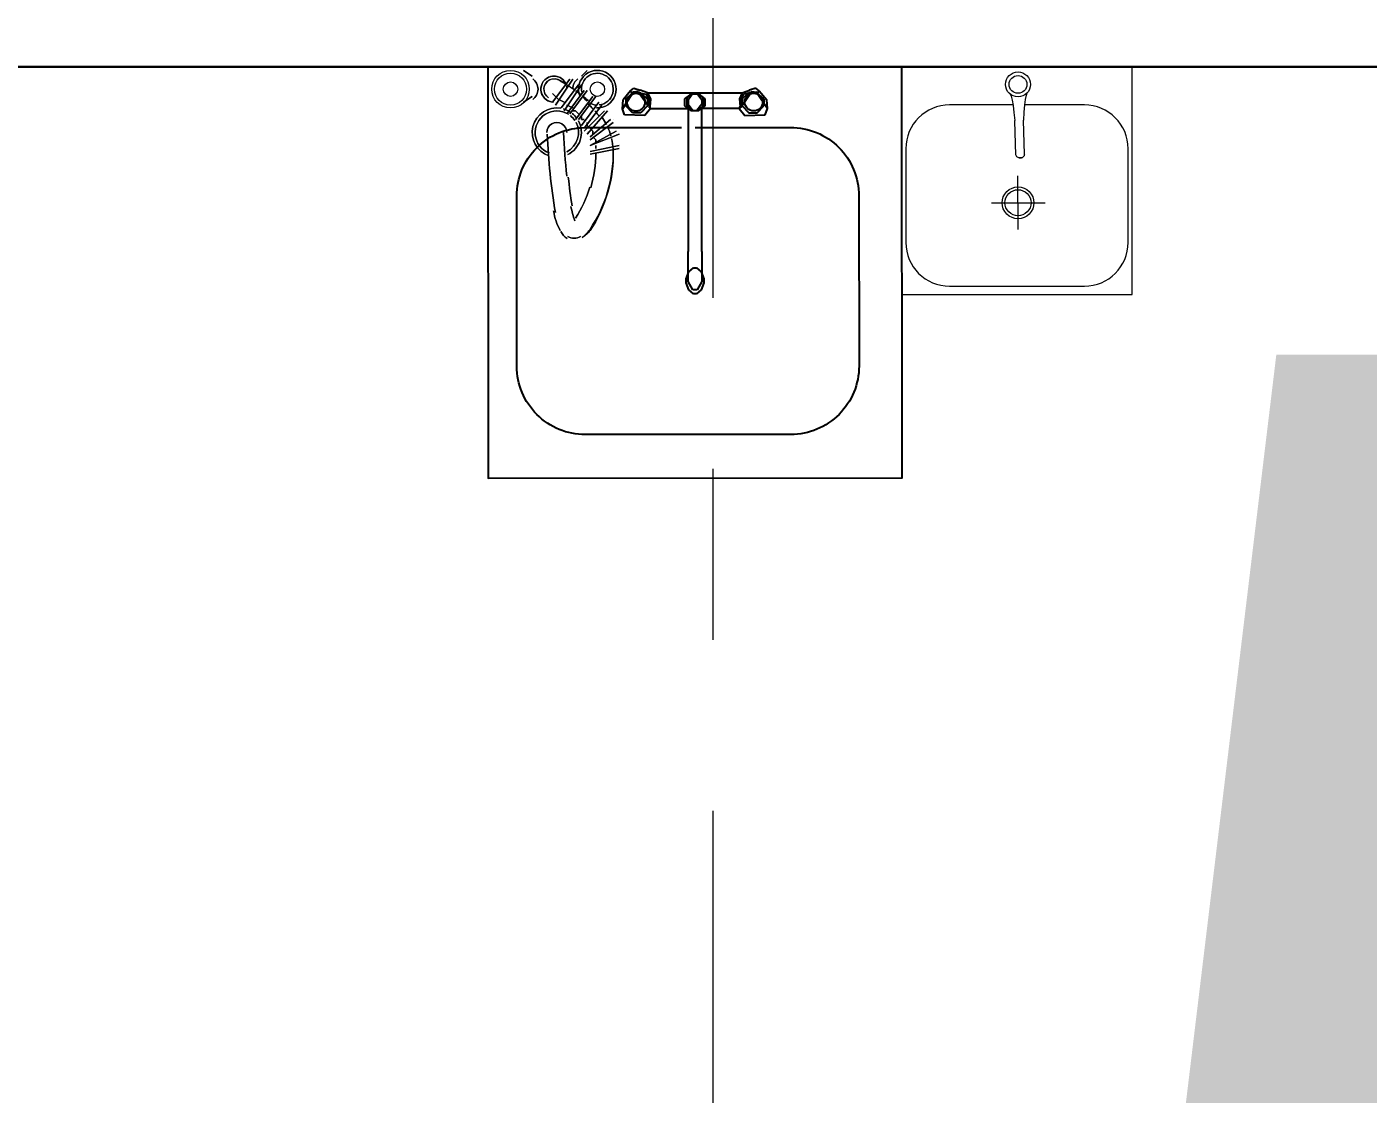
# Model space of a CAD drawing. Header units: millimetres. Extents: x -9096648 to 8741128, y -70248 to 735163.
# Drawn here: x -216237 to -214276, y 107949 to 109509 of the extents above; entities that cross this region are included whole.
import ezdxf
from ezdxf.enums import TextEntityAlignment as Align

# ---------------------------------------------------------------- set-up
doc = ezdxf.new("R2018")
doc.units = ezdxf.units.MM
doc.linetypes.add('CENTER', pattern=[2, 1.25, -0.25, 0.25, -0.25])
for name, color, linetype, lineweight in [('АР_Маркер экспликации', 239, 'Continuous', 13), ('АР_Номер помещения', 1, 'Continuous', 25), ('АР_Оси', 193, 'Continuous', 9), ('АР_Перегородки газоблок', 165, 'Continuous', 30), ('АР_Помещения_площадь', 19, 'Continuous', 9), ('ТХ_пищеблок', 30, 'Continuous', 20)]:
    doc.layers.add(name, color=color, linetype=linetype, lineweight=lineweight)
doc.layers.add('АР_Названия помещений', color=124, linetype='Continuous', lineweight=5, plot=False)
doc.styles.add('ISOCPEUR', font='isocpeui.ttf', dxfattribs={"height": 250})
doc.styles.get("Standard").update_dxf_attribs({"font": 'arial.ttf'})

# ---------------------------------------------------------------- blocks, each defined once
blk = doc.blocks.new('*U2306')
at = {"color": 8, "style": 'ISOCPEUR', "flags": 1}
blk.add_attdef('КАТЕГОРИЯ', (-499.2, -2092.2), '', height=250, dxfattribs=at)
at = {"layer": 'АР_Номер помещения', "color": 8, "style": 'ISOCPEUR'}
blk.add_attdef('НОМЕР_ПОМЕЩЕНИЯ', text='', height=300, dxfattribs=at).set_placement((3509.9, -2299.4), align=Align.MIDDLE_CENTER)
at = {"layer": 'АР_Помещения_площадь', "color": 8, "lineweight": 30, "flags": 104}
blk.add_attdef('ИМЯ_ПОМЕЩЕНИЯ', text='', height=100, dxfattribs=at).set_placement((157.6, 1217.1), align=Align.MIDDLE_CENTER)
at = {"layer": 'АР_Помещения_площадь', "color": 8, "style": 'ISOCPEUR'}
blk.add_attdef('ПЛОЩАДЬ_ПОМЕЩЕНИЯ', text='', height=200, dxfattribs=at).set_placement((4056.6, -3701.8), align=Align.MIDDLE_RIGHT)

msp = doc.modelspace()

# ---------------------------------------------------------------- linework, layer by layer
at = {"layer": 'АР_Оси', "color": 8, "linetype": 'CENTER', "ltscale": 1000}
msp.add_line((-215233.92, 134363.15), (-215233.92, 78630.8), dxfattribs=at)
at = {"layer": 'АР_Перегородки газоблок', "color": 8, "ltscale": 100}
msp.add_lwpolyline([(-217983.92, 109450.58), (-212153.92, 109450.58)], dxfattribs=at)
at = {"layer": 'ТХ_пищеблок', "color": 8}
for p, q in [((-214957.5, 109450.05), (-214957.5, 109118.05)), ((-214620.5, 109450.05), (-214957.5, 109450.05)), ((-214620.5, 109118.05), (-214620.5, 109450.05)), ((-214799.05, 109411.05), (-214797.52, 109407.74)), ((-214799.05, 109411.05), (-214797.52, 109407.74)), ((-214797.55, 109407.88), (-214796.09, 109402.01)), ((-214796.09, 109402.01), (-214794.74, 109394.07)), ((-214776.88, 109403.17), (-214777.78, 109395.16)), ((-214775.76, 109409.11), (-214776.88, 109403.17)), ((-214774.45, 109412.36), (-214775.78, 109408.97)), ((-214794.91, 109395.05), (-214887.5, 109395.05)), ((-214794.75, 109394.14), (-214793.45, 109383.82)), ((-214793.45, 109383.82), (-214792.24, 109372.47)), ((-214778.76, 109384.24), (-214779.32, 109372.83)), ((-214777.77, 109395.23), (-214778.76, 109384.24)), ((-214690.5, 109395.05), (-214777.79, 109395.05)), ((-214792.12, 109371.47), (-214792.24, 109372.46)), ((-214792.12, 109371.47), (-214792.24, 109372.46)), ((-214792.1, 109371.41), (-214792.12, 109371.47)), ((-214790.69, 109322.08), (-214792.12, 109371.47)), ((-214777.99, 109322.45), (-214779.32, 109372.83)), ((-214777.99, 109322.45), (-214779.32, 109372.83)), ((-214951.5, 109331.05), (-214951.5, 109194.05)), ((-214790.38, 109321.13), (-214790.69, 109322.08)), ((-214790.38, 109321.13), (-214790.69, 109322.08)), ((-214789.88, 109320.24), (-214790.38, 109321.13)), ((-214789.88, 109320.24), (-214790.38, 109321.13)), ((-214789.18, 109319.4), (-214789.88, 109320.24)), ((-214788.37, 109318.72), (-214789.18, 109319.4)), ((-214788.37, 109318.72), (-214789.18, 109319.4)), ((-214787.44, 109318.18), (-214788.37, 109318.72)), ((-214787.44, 109318.18), (-214788.37, 109318.72)), ((-214786.39, 109317.78), (-214787.44, 109318.18)), ((-214786.39, 109317.78), (-214787.44, 109318.18)), ((-214781.02, 109318.36), (-214782.04, 109317.9)), ((-214781.02, 109318.36), (-214782.04, 109317.9)), ((-214780.85, 109318.23), (-214781.38, 109317.88)), ((-214780.12, 109318.96), (-214781.02, 109318.36)), ((-214780.12, 109318.96), (-214781.02, 109318.36)), ((-214779.35, 109319.68), (-214780.12, 109318.96)), ((-214779.35, 109319.68), (-214780.12, 109318.96)), ((-214778.7, 109320.56), (-214779.35, 109319.68)), ((-214778.25, 109321.47), (-214778.7, 109320.56)), ((-214777.99, 109322.45), (-214778.25, 109321.47)), ((-214777.99, 109322.45), (-214778.25, 109321.47)), ((-214626.5, 109194.05), (-214626.5, 109331.05)), ((-214786.28, 109317.74), (-214786.83, 109318.06)), ((-214785.5, 109317.44), (-214786.28, 109317.74)), ((-214784.93, 109317.52), (-214786.01, 109317.74)), ((-214784.93, 109317.52), (-214786.01, 109317.74)), ((-214784.67, 109317.27), (-214785.5, 109317.44)), ((-214783.82, 109317.47), (-214784.93, 109317.52)), ((-214783.82, 109317.47), (-214784.93, 109317.52)), ((-214783.82, 109317.23), (-214784.67, 109317.27)), ((-214782.72, 109317.58), (-214783.82, 109317.47)), ((-214782.72, 109317.58), (-214783.82, 109317.47)), ((-214782.97, 109317.32), (-214783.82, 109317.23)), ((-214782.15, 109317.54), (-214782.97, 109317.32)), ((-214781.66, 109317.87), (-214782.72, 109317.58)), ((-214781.66, 109317.87), (-214782.72, 109317.58)), ((-214781.38, 109317.88), (-214782.15, 109317.54)), ((-214787.44, 109213.18), (-214787.52, 109291.49)), ((-214826.17, 109251.96), (-214747.85, 109252.04)), ((-214887.5, 109130.05), (-214690.5, 109130.05)), ((-214957.5, 109118.05), (-214620.5, 109118.05))]:
    msp.add_line(p, q, dxfattribs=at)
at = {"layer": 'ТХ_пищеблок', "color": 8, "linetype": 'ByBlock', "lineweight": -2, "ltscale": 100}
for p, q in [((-215354.06, 109415.51), (-215349.07, 109419.53)), ((-215354.06, 109415.51), (-215349.07, 109419.53)), ((-215349.07, 109419.53), (-215340.06, 109416.56)), ((-215349.07, 109419.53), (-215340.06, 109416.56)), ((-215329.04, 109412.6), (-215340.06, 109416.56)), ((-215329.04, 109412.6), (-215340.06, 109416.56)), ((-215190.9, 109412.72), (-215179.9, 109416.7)), ((-215190.9, 109412.72), (-215179.9, 109416.7)), ((-215170.89, 109419.69), (-215179.9, 109416.7)), ((-215170.89, 109419.69), (-215179.9, 109416.7)), ((-215165.9, 109415.68), (-215170.89, 109419.69)), ((-215165.9, 109415.68), (-215170.89, 109419.69)), ((-215350.05, 109413.53), (-215365.96, 109389.47)), ((-215350.05, 109413.53), (-215365.96, 109389.47)), ((-215365.96, 109389.47), (-215365.01, 109402.47)), ((-215354.06, 109415.51), (-215365.01, 109402.47)), ((-215354.06, 109415.51), (-215365.01, 109402.47)), ((-215361.01, 109403.49), (-215351.04, 109412.52)), ((-215361.01, 109403.49), (-215351.04, 109412.52)), ((-215361.01, 109403.49), (-215360.98, 109393.49)), ((-215361.01, 109403.49), (-215360.98, 109393.49)), ((-215354.06, 109415.51), (-215352.04, 109412.52)), ((-215354.06, 109415.51), (-215352.04, 109412.52)), ((-215352.04, 109412.52), (-215350.05, 109413.53)), ((-215352.04, 109412.52), (-215350.05, 109413.53)), ((-215351.04, 109412.52), (-215339.04, 109412.56)), ((-215351.04, 109412.52), (-215339.04, 109412.56)), ((-215343.05, 109414.55), (-215350.05, 109413.53)), ((-215343.05, 109414.55), (-215350.05, 109413.53)), ((-215343.05, 109414.55), (-215342.04, 109412.55)), ((-215343.05, 109414.55), (-215342.04, 109412.55)), ((-215327.97, 109392.6), (-215342.04, 109412.55)), ((-215342.04, 109412.55), (-215331.04, 109410.59)), ((-215327.97, 109392.6), (-215342.04, 109412.55)), ((-215342.04, 109412.55), (-215331.04, 109410.59)), ((-215339.04, 109412.56), (-215329.01, 109403.6)), ((-215339.04, 109412.56), (-215329.01, 109403.6)), ((-215331.04, 109410.59), (-215326, 109401.61)), ((-215331.04, 109410.59), (-215326, 109401.61)), ((-215329.04, 109412.6), (-215190.9, 109412.72)), ((-215329.04, 109412.6), (-215325.01, 109403.62)), ((-215329.04, 109412.6), (-215325.01, 109403.62)), ((-215329.01, 109403.6), (-215328.98, 109393.6)), ((-215329.01, 109403.6), (-215328.98, 109393.6)), ((-215326, 109401.61), (-215327.97, 109392.6)), ((-215326, 109401.61), (-215327.97, 109392.6)), ((-215325.01, 109403.62), (-215325.97, 109392.61)), ((-215325.01, 109403.62), (-215325.97, 109392.61)), ((-215274.92, 109403.88), (-215274.94, 109393.88)), ((-215274.92, 109403.88), (-215274.94, 109393.88)), ((-215265.91, 109410.86), (-215274.92, 109403.88)), ((-215265.91, 109410.86), (-215274.92, 109403.88)), ((-215271.92, 109404.87), (-215271.94, 109393.87)), ((-215271.92, 109404.87), (-215271.94, 109393.87)), ((-215264.9, 109411.86), (-215271.92, 109404.87)), ((-215264.9, 109411.86), (-215271.92, 109404.87)), ((-215262.9, 109411.86), (-215269.92, 109401.87)), ((-215262.9, 109411.86), (-215269.92, 109401.87)), ((-215269.92, 109401.87), (-215269.92, 109396.04)), ((-215253.91, 109410.84), (-215265.91, 109410.86)), ((-215253.91, 109410.84), (-215265.91, 109410.86)), ((-215254.9, 109411.84), (-215264.9, 109411.86)), ((-215254.9, 109411.84), (-215264.9, 109411.86)), ((-215249.92, 109401.83), (-215256.9, 109411.84)), ((-215249.92, 109401.83), (-215256.9, 109411.84)), ((-215247.92, 109404.83), (-215254.9, 109411.84)), ((-215247.92, 109404.83), (-215254.9, 109411.84)), ((-215244.92, 109403.82), (-215253.91, 109410.84)), ((-215244.92, 109403.82), (-215253.91, 109410.84)), ((-215249.87, 109401.89), (-215249.86, 109396.05)), ((-215247.94, 109393.83), (-215247.92, 109404.83)), ((-215247.94, 109393.83), (-215247.92, 109404.83)), ((-215244.94, 109393.82), (-215244.92, 109403.82)), ((-215244.94, 109393.82), (-215244.92, 109403.82)), ((-215190.9, 109412.72), (-215194.92, 109403.73)), ((-215190.9, 109412.72), (-215194.92, 109403.73)), ((-215194.92, 109403.73), (-215193.94, 109392.73)), ((-215194.92, 109403.73), (-215193.94, 109392.73)), ((-215188.91, 109410.72), (-215193.92, 109401.73)), ((-215188.91, 109410.72), (-215193.92, 109401.73)), ((-215193.92, 109401.73), (-215191.94, 109392.72)), ((-215193.92, 109401.73), (-215191.94, 109392.72)), ((-215191.94, 109392.72), (-215177.9, 109412.7)), ((-215191.94, 109392.72), (-215177.9, 109412.7)), ((-215190.92, 109403.72), (-215190.94, 109393.72)), ((-215190.92, 109403.72), (-215190.94, 109393.72)), ((-215180.9, 109412.7), (-215190.92, 109403.72)), ((-215180.9, 109412.7), (-215190.92, 109403.72)), ((-215177.9, 109412.7), (-215188.91, 109410.72)), ((-215177.9, 109412.7), (-215188.91, 109410.72)), ((-215168.9, 109412.68), (-215180.9, 109412.7)), ((-215168.9, 109412.68), (-215180.9, 109412.7)), ((-215176.9, 109414.7), (-215177.9, 109412.7)), ((-215176.9, 109414.7), (-215177.9, 109412.7)), ((-215176.9, 109414.7), (-215169.9, 109413.68)), ((-215176.9, 109414.7), (-215169.9, 109413.68)), ((-215169.9, 109413.68), (-215153.95, 109389.65)), ((-215167.9, 109412.68), (-215169.9, 109413.68)), ((-215169.9, 109413.68), (-215153.95, 109389.65)), ((-215167.9, 109412.68), (-215169.9, 109413.68)), ((-215158.92, 109403.66), (-215168.9, 109412.68)), ((-215158.92, 109403.66), (-215168.9, 109412.68)), ((-215165.9, 109415.68), (-215167.9, 109412.68)), ((-215165.9, 109415.68), (-215167.9, 109412.68)), ((-215165.9, 109415.68), (-215154.92, 109402.66)), ((-215165.9, 109415.68), (-215154.92, 109402.66)), ((-215158.92, 109403.66), (-215158.94, 109393.66)), ((-215158.92, 109403.66), (-215158.94, 109393.66)), ((-215153.95, 109389.65), (-215154.92, 109402.66)), ((-215362.93, 109380.48), (-215365.96, 109389.47)), ((-215362.93, 109380.48), (-215365.96, 109389.47)), ((-215332.93, 109379.59), (-215362.93, 109380.48)), ((-215332.93, 109379.59), (-215362.93, 109380.48)), ((-215350.94, 109383.52), (-215360.98, 109393.49)), ((-215350.94, 109383.52), (-215360.98, 109393.49)), ((-215338.94, 109383.56), (-215350.94, 109383.52)), ((-215338.94, 109383.56), (-215350.94, 109383.52)), ((-215328.98, 109393.6), (-215338.94, 109383.56)), ((-215328.98, 109393.6), (-215338.94, 109383.56)), ((-215324.96, 109389.62), (-215332.93, 109379.59)), ((-215324.96, 109389.62), (-215332.93, 109379.59)), ((-215327.97, 109392.6), (-215324.96, 109389.62)), ((-215327.97, 109392.6), (-215324.96, 109389.62)), ((-215324.96, 109389.62), (-215325.97, 109392.61)), ((-215324.96, 109389.62), (-215325.97, 109392.61)), ((-215325.07, 109389.94), (-215269.95, 109389.99)), ((-215274.94, 109393.88), (-215265.95, 109386.86)), ((-215274.94, 109393.88), (-215265.95, 109386.86)), ((-215271.94, 109393.87), (-215264.95, 109386.86)), ((-215271.94, 109393.87), (-215264.95, 109386.86)), ((-215269.95, 109389.99), (-215269.77, 109180.95)), ((-215269.92, 109396.04), (-215262.88, 109386.86)), ((-215265.95, 109386.86), (-215253.95, 109386.84)), ((-215265.95, 109386.86), (-215253.95, 109386.84)), ((-215249.86, 109396.05), (-215256.88, 109386.86)), ((-215254.95, 109386.84), (-215247.94, 109393.83)), ((-215254.95, 109386.84), (-215247.94, 109393.83)), ((-215253.95, 109386.84), (-215244.94, 109393.82)), ((-215253.95, 109386.84), (-215244.94, 109393.82)), ((-215194.84, 109390.05), (-215249.95, 109390)), ((-215249.77, 109180.97), (-215249.95, 109389.94)), ((-215194.95, 109389.73), (-215193.94, 109392.73)), ((-215194.95, 109389.73), (-215193.94, 109392.73)), ((-215191.94, 109392.72), (-215194.95, 109389.73)), ((-215191.94, 109392.72), (-215194.95, 109389.73)), ((-215194.95, 109389.73), (-215186.96, 109379.72)), ((-215194.95, 109389.73), (-215186.96, 109379.72)), ((-215190.94, 109393.72), (-215180.96, 109383.7)), ((-215190.94, 109393.72), (-215180.96, 109383.7)), ((-215186.96, 109379.72), (-215156.96, 109380.66)), ((-215186.96, 109379.72), (-215156.96, 109380.66)), ((-215180.96, 109383.7), (-215168.96, 109383.68)), ((-215180.96, 109383.7), (-215168.96, 109383.68)), ((-215168.96, 109383.68), (-215158.94, 109393.66)), ((-215168.96, 109383.68), (-215158.94, 109393.66)), ((-215156.96, 109380.66), (-215153.95, 109389.65)), ((-215156.96, 109380.66), (-215153.95, 109389.65)), ((-215269.73, 109136.95), (-215269.77, 109180.95)), ((-215249.77, 109180.97), (-215249.73, 109136.97)), ((-215272.73, 109140.95), (-215268.74, 109150.95)), ((-215268.74, 109150.95), (-215261.75, 109156.96)), ((-215261.75, 109156.96), (-215257.75, 109156.96)), ((-215257.75, 109156.96), (-215250.74, 109150.97)), ((-215250.74, 109150.97), (-215246.73, 109140.97)), ((-215272.73, 109134.95), (-215272.73, 109140.95)), ((-215268.72, 109124.95), (-215272.73, 109134.95)), ((-215262.72, 109124.95), (-215269.73, 109136.95)), ((-215261.72, 109118.96), (-215268.72, 109124.95)), ((-215256.72, 109124.96), (-215262.72, 109124.95)), ((-215250.72, 109124.97), (-215257.72, 109118.96)), ((-215249.73, 109136.97), (-215256.72, 109124.96)), ((-215246.73, 109134.97), (-215250.72, 109124.97)), ((-215246.73, 109140.97), (-215246.73, 109134.97)), ((-215257.72, 109118.96), (-215261.72, 109118.96))]:
    msp.add_line(p, q, dxfattribs=at)
msp.add_lwpolyline([(-214957.5, 109450.05), (-215562.5, 109449.52), (-215561.97, 108849.52), (-214956.97, 108850.05), (-214957.5, 109450.05)], dxfattribs=at)
at = {"layer": 'ТХ_пищеблок', "color": 8, "lineweight": 0}
for points in [[(-215497.77, 109437.13), (-215510.46, 109445.59)], [(-215425.84, 109437.13), (-215417.38, 109445.59)], [(-215442.77, 109432.9), (-215468.15, 109399.05)], [(-215463.92, 109394.82), (-215438.53, 109432.9)], [(-215430.07, 109424.43), (-215455.46, 109390.58)], [(-215451.23, 109386.35), (-215425.84, 109424.43)], [(-215497.77, 109407.51), (-215510.46, 109399.05)], [(-215459.69, 109403.28), (-215468.15, 109411.74), (-215459.69, 109403.28), (-215451.23, 109399.05)], [(-215421.61, 109415.97), (-215447, 109382.12)], [(-215442.77, 109382.12), (-215417.38, 109415.97)], [(-215408.92, 109407.51), (-215434.3, 109373.66)], [(-215430.07, 109373.66), (-215404.68, 109407.51)], [(-215400.45, 109399.05), (-215425.84, 109365.2)], [(-215438.53, 109390.58), (-215447, 109394.82)], [(-215430.07, 109382.12), (-215434.3, 109386.35), (-215438.53, 109386.35), (-215434.3, 109386.35)], [(-215421.61, 109373.66), (-215425.84, 109373.66), (-215425.84, 109377.89), (-215425.84, 109373.66)], [(-215421.61, 109360.97), (-215396.22, 109394.82)], [(-215391.99, 109386.35), (-215421.61, 109356.73)], [(-215417.38, 109352.5), (-215387.76, 109386.35)], [(-215408.92, 109352.5), (-215408.92, 109356.73), (-215413.15, 109360.97), (-215417.38, 109365.2), (-215417.38, 109369.43), (-215417.38, 109365.2), (-215413.15, 109360.97), (-215408.92, 109356.73)], [(-215383.53, 109373.66), (-215413.15, 109348.27)], [(-215413.15, 109344.04), (-215379.3, 109369.43)], [(-215413.15, 109335.58), (-215370.83, 109352.5), (-215413.15, 109335.58), (-215375.07, 109356.73)], [(-215404.68, 109339.81), (-215404.68, 109344.04), (-215408.92, 109348.27), (-215404.68, 109344.04)], [(-215370.83, 109335.58), (-215413.15, 109327.12)], [(-215413.15, 109322.89), (-215370.83, 109331.35)], [(-215404.68, 109331.35), (-215404.68, 109335.58)]]:
    msp.add_lwpolyline(points, close=True, dxfattribs=at)
for points in [[(-215449.15, 109426.89, 1.6395732), (-215468.68, 109399.22, -1.6395732)], [(-215448.24, 109424.85, 1.8791485), (-215466.45, 109399.06, -1.8791485)], [(-215403.72, 109390.61, 3.3495143), (-215428.23, 109408.18, -3.3495143)], [(-215400.01, 109394.96, 2.5734002), (-215425.39, 109413.5, -2.5734002)], [(-215497, 109402.8, 0.5029621), (-215497, 109433.37, -0.5029621)], [(-215447.1, 109420.08, 0.0399114), (-215447.65, 109423.05, -0.0399114)], [(-215430.85, 109433.37, 0.2326026), (-215438.53, 109418.43, -0.2326026)], [(-215426.27, 109409.93, 0.0068783), (-215433.97, 109415.66, -0.0068783)], [(-215423.94, 109408.87, 0.1115713), (-215417.91, 109400.59, -0.1115713)], [(-215415.84, 109401.62, 0.0068665), (-215423.27, 109407.59, -0.0068665)], [(-215414.81, 109398.3, 0.1211221), (-215404.25, 109394.88, -0.1211221)], [(-215455.83, 109390.08, 0.9218437), (-215473.44, 109320.6, -0.9218437)], [(-215444.94, 109381.5, 1.1087074), (-215472.82, 109324.84, -1.1087074)], [(-215442.59, 109385.02, 0.0714966), (-215451.95, 109389.21, -0.0714966)], [(-215435.46, 109372.31, 0.0758007), (-215441.92, 109379.35, -0.0758007)], [(-215432.38, 109375.29, 0.0712357), (-215439.37, 109382.73, -0.0712357)], [(-215408.64, 109389.02, 0.0200707), (-215415.8, 109396.09, -0.0200707)], [(-215399.52, 109378.05, 0.0210487), (-215406.11, 109386.22, -0.0210487)], [(-215447, 109354.62, 1.0000493), (-215476.61, 109354.62, -1.0000493)], [(-215446.97, 109326.56, 0.4137794), (-215433.73, 109369.41, -0.4137794)], [(-215445.76, 109322.43, 0.4231027), (-215430.12, 109371.6, -0.4231027)], [(-215389.34, 109366.55, 0.0304455), (-215394.93, 109375.99, -0.0304455)], [(-215382.77, 109349.89, 0.0388219), (-215387.64, 109363.06, -0.0388219)], [(-215475.75, 109352.1, 0.0301525), (-215463.94, 109237.7, -0.0301525)], [(-215452.21, 109354.62, 0.0085311), (-215447.36, 109291.01, -0.0085311)], [(-215379.46, 109330.5, 0.0437078), (-215381.8, 109346.18, -0.0437078)], [(-215412.24, 109274.04, 0.0734966), (-215404.68, 109324.81, -0.0734966)], [(-215444.98, 109289.35, 0.021688), (-215439.34, 109247.66, -0.021688)], [(-215434.69, 109229.48, 0.0865616), (-215413.75, 109275.06, -0.0865616)], [(-215466.63, 109239.99, 0.0767929), (-215456.86, 109211.28, -0.0767929)], [(-215441.15, 109246.77, 0.0486418), (-215435.39, 109225.77, -0.0486418)], [(-215456.15, 109209.95, 0.1284458), (-215446.49, 109199.96, -0.1284458)], [(-215445.82, 109202.67, 0.2632025), (-215427.08, 109202.63, -0.2632025)]]:
    msp.add_lwpolyline(points, format="xyb", close=True, dxfattribs=at)
for points in [[(-215456.65, 109430.81, -0.0163587), (-215437.03, 109417.86, 0.0163587), (-215458, 109430.53, 1.0001093), (-215474.07, 109405.65, -1.0001093), (-215456.65, 109430.81)], [(-215413.07, 109211.58, -0.0984024), (-215424.89, 109201.27, 0.0984024), (-215413.62, 109212.67, 0.1538852), (-215379.33, 109328.54, -0.1538852), (-215413.07, 109211.58)]]:
    msp.add_lwpolyline(points, format="xyb", dxfattribs=at)
for points in [[(-215438.53, 109432.9), (-215438.53, 109432.9)], [(-215438.53, 109432.9), (-215438.53, 109432.9)], [(-215430.07, 109424.43), (-215430.07, 109424.43)], [(-215430.07, 109424.43), (-215430.07, 109424.43)], [(-215463.92, 109399.05), (-215463.92, 109399.05)], [(-215463.92, 109399.05), (-215463.92, 109399.05)], [(-215417.38, 109415.97), (-215417.38, 109415.97)], [(-215417.38, 109415.97), (-215417.38, 109415.97)], [(-215408.92, 109407.51), (-215408.92, 109407.51)], [(-215408.92, 109407.51), (-215408.92, 109407.51)], [(-215396.22, 109399.05), (-215396.22, 109399.05)], [(-215396.22, 109399.05), (-215396.22, 109399.05)], [(-215455.46, 109390.58), (-215455.46, 109390.58)], [(-215455.46, 109390.58), (-215455.46, 109390.58)], [(-215442.77, 109382.12), (-215442.77, 109382.12)], [(-215442.77, 109382.12), (-215442.77, 109382.12)], [(-215387.76, 109386.35), (-215387.76, 109386.35)], [(-215387.76, 109386.35), (-215387.76, 109386.35)], [(-215434.3, 109373.66), (-215434.3, 109373.66)], [(-215434.3, 109373.66), (-215434.3, 109373.66)], [(-215425.84, 109365.2), (-215425.84, 109365.2)], [(-215425.84, 109365.2), (-215425.84, 109365.2)], [(-215379.3, 109373.66), (-215379.3, 109373.66)], [(-215379.3, 109373.66), (-215379.3, 109373.66)], [(-215417.38, 109356.73), (-215417.38, 109356.73)], [(-215417.38, 109356.73), (-215417.38, 109356.73)], [(-215413.15, 109344.04), (-215413.15, 109344.04)], [(-215413.15, 109344.04), (-215413.15, 109344.04)], [(-215375.07, 109352.5), (-215375.07, 109352.5)], [(-215375.07, 109352.5), (-215375.07, 109352.5)], [(-215413.15, 109335.58), (-215413.15, 109335.58)], [(-215413.15, 109335.58), (-215413.15, 109335.58)], [(-215413.15, 109327.12), (-215413.15, 109327.12)], [(-215413.15, 109327.12), (-215413.15, 109327.12)], [(-215370.83, 109331.35), (-215370.83, 109331.35)], [(-215370.83, 109331.35), (-215370.83, 109331.35)]]:
    msp.add_lwpolyline(points, dxfattribs=at)
at = {"layer": 'ТХ_пищеблок', "color": 8, "linetype": 'ByBlock', "lineweight": -2, "ltscale": 100}
msp.add_lwpolyline([(-215259.42, 109362.05), (-215120.22, 109362.18, -0.4142136), (-215020.14, 109262.26), (-215019.92, 109013.45, -0.4142136), (-215119.83, 108913.36), (-215420.08, 108913.09, -0.4142136), (-215520.17, 109013.01), (-215520.39, 109261.82, -0.4142136), (-215420.48, 109361.91), (-215279.42, 109362.04)], format="xyb", dxfattribs=at)
at = {"layer": 'ТХ_пищеблок', "color": 8, "lineweight": 0}
for centre, radius in [((-215529.5, 109418.09), 27.5), ((-215529.5, 109418.09), 27.5), ((-215529.51, 109418.09), 23.27), ((-215529.51, 109418.09), 23.27), ((-215529.5, 109418.08), 10.58), ((-215529.5, 109418.08), 10.58), ((-215402.57, 109418.08), 10.58), ((-215402.57, 109418.08), 10.58)]:
    msp.add_circle(centre, radius, dxfattribs=at)
at = {"layer": 'ТХ_пищеблок', "color": 8}
for radius in [18.25, 13]:
    msp.add_circle((-214787.5, 109425.05), radius, dxfattribs=at)
at = {"layer": 'ТХ_пищеблок', "color": 8, "linetype": 'ByBlock', "lineweight": -2, "ltscale": 100}
for centre in [(-215346, 109399.04), (-215346, 109399.04), (-215173.93, 109399.19), (-215173.93, 109399.19)]:
    msp.add_circle(centre, 13, dxfattribs=at)
at = {"layer": 'ТХ_пищеблок', "color": 8}
for centre, start, end in [((-214887.5, 109331.05), 90, 180), ((-214690.5, 109331.05), 0, 90), ((-214887.5, 109194.05), 180, 270), ((-214690.5, 109194.05), 270, 0)]:
    msp.add_arc(centre, 64, start, end, dxfattribs=at)
for major_axis in [(-16.45, 16.45), (-13.47, 13.47)]:
    msp.add_ellipse((-214787.48, 109252), major_axis=major_axis, ratio=1, start_param=4.712389, end_param=10.9955743, dxfattribs=at)

# ---------------------------------------------------------------- block references
at = {"layer": 'АР_Маркер экспликации', "color": 8}
ref = msp.add_blockref('*U2306', (-217248.73, 110891.77), dxfattribs=at)
lines = msp.add_mtext('Доготовочный цех', dxfattribs={"layer": 'АР_Названия помещений', "color": 8, "insert": (-215485.3, 109030.15), "char_height": 3660.3939, "width": 926.94, "attachment_point": 1})
ref.add_attrib('ИМЯ_ПОМЕЩЕНИЯ', '', (-215485.3, 109030.15), dxfattribs={"flags": 104}).embed_mtext(lines)

doc.saveas('drawing.dxf')
